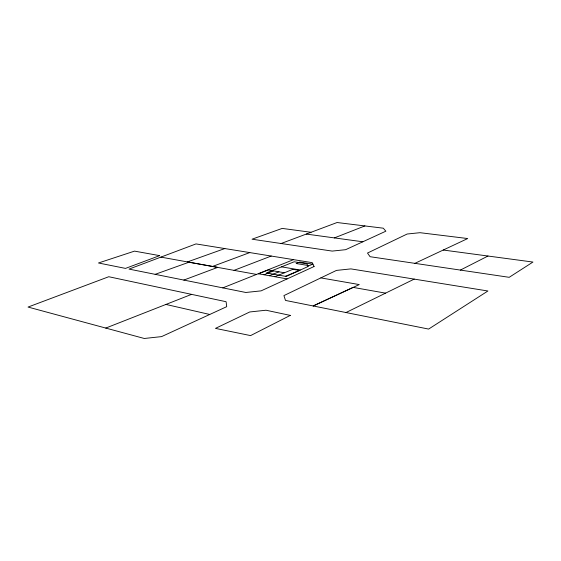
<?xml version="1.0" encoding="UTF-8"?>
<svg xmlns="http://www.w3.org/2000/svg" width="561" height="561" viewBox="0 0 561 561"><rect width="100%" height="100%" fill="white"/><g stroke="black" fill="none" stroke-linecap="round" stroke-linejoin="round"><path stroke-width="0.84" d="M460.385 270.086L487.972 256.026M345.99 312.533L414.242 279.098M320.829 277.898L283.922 295.591L285.479 300.423L428.625 329.076L487.916 290.991L350.906 268.894L336.453 270.409L320.829 277.898L359.264 284.574L313.171 305.962L353.15 287.4L385.575 293.144M414.888 263.347L467.713 238.544L420.014 232.696L407.153 234.021L367.49 253.053L370.085 256.707L509.192 277.316L532.95 262.057L443.253 250.031M311.046 232.282L282.19 228.404L252.036 239.203L332.189 251.09L345.639 249.687L385.863 231.188L383.261 228.187L337.077 222.521L281.103 243.516M209.751 314.469L226.714 306.671L226.097 301.713L108.771 276.727L28.05 307.063L144.282 338.479L161.575 336.614L209.751 314.469L165.937 304.434M285.311 276.3L299.462 270.437L292.863 269.308L274.834 276.706M269.371 275.724L278.964 271.819M263.965 274.75L273.572 270.879M222.815 287.87L293.55 259.645M258.614 273.789L268.228 269.946L284.42 272.772M334.377 237.906L364.881 225.929M105.763 328.073L191.582 294.364M224.8 248.558L187.451 261.924L234.028 270.353L271.215 256.047M183.826 280.072L217.668 267.387L160.895 257.113M212.493 266.454L249.764 252.583M155.166 274.336L189.015 262.204M306.278 234.07L362.827 241.784M281.559 266.854L300.331 270.037M258.256 273.733L287.113 278.915M234.028 270.353L256.524 274.42M290.275 315.394L250.585 335.597L215.473 328.381L249.736 311.972L266.012 310.226L290.275 315.394M314.083 266.517L261.103 290.864L245.83 292.477L129.016 269.098L195.999 243.916L312.246 262.66L314.083 266.517M308.115 266.489L286.236 276.468L266.419 272.941L294.188 261.777L306.923 263.852L308.115 266.489M312.786 264.175L309.181 265.669L296.124 263.516L299.742 262.057L312.786 264.175M159.661 255.634L125.503 268.396L98.463 262.99L134.514 251.125L159.661 255.634"/></g></svg>
